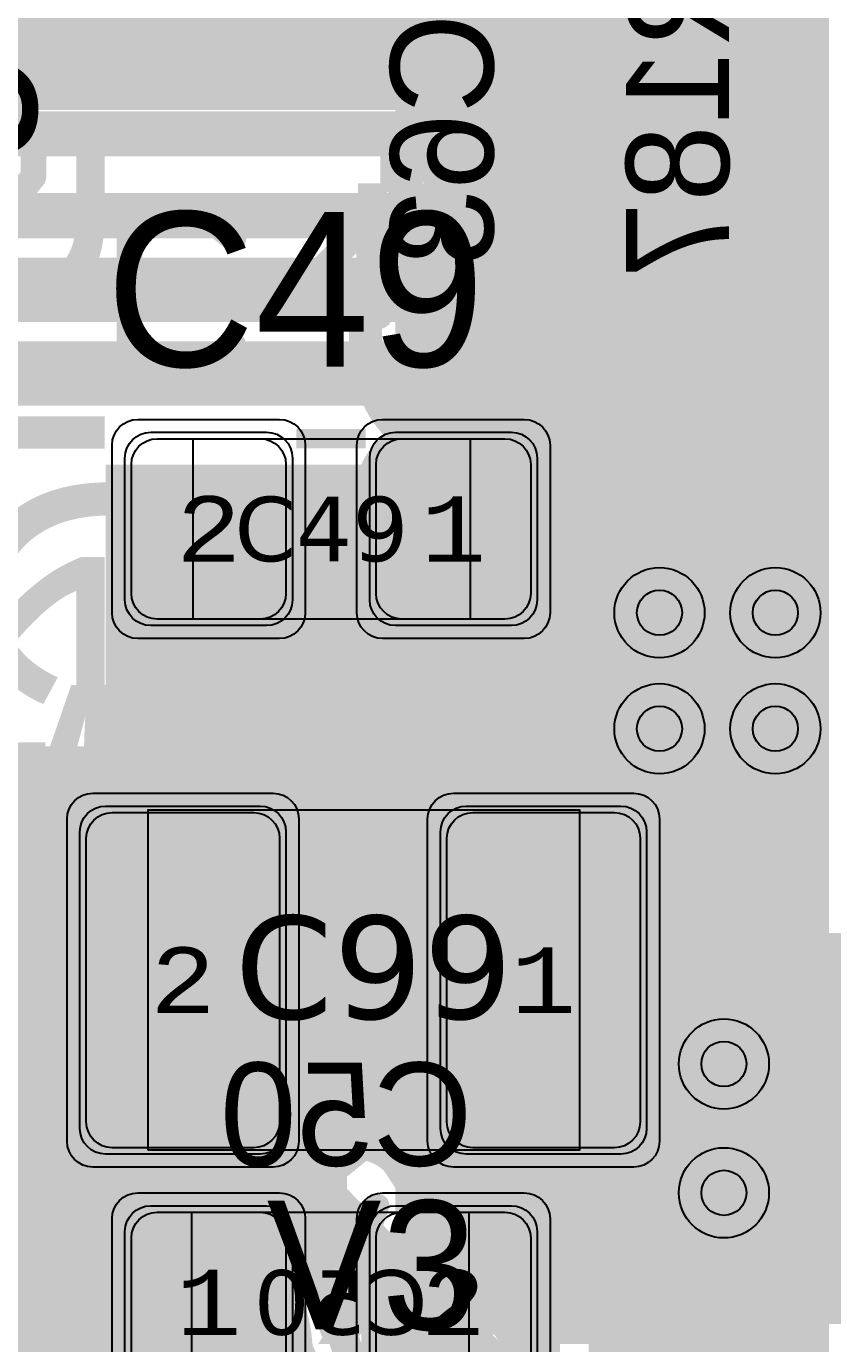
# Model space of a CAD drawing. Extents: x -98 to 119, y -207 to 98.
# Drawn here: x 18.88 to 25.05, y -36.57 to -26.35 of the extents above; entities that cross this region are included whole.
import ezdxf
from ezdxf.enums import TextEntityAlignment as Align

# ---------------------------------------------------------------- set-up
doc = ezdxf.new("R2010")
doc.units = 0
doc.header["$MEASUREMENT"] = 0
for name, color, linetype in [('ASSEMBLY_OUTLINES_BTM', 191, 'CONTINUOUS'), ('ASSEMBLY_OUTLINES_TOP', 102, 'CONTINUOUS'), ('ASSEMBLY_PART_NUMBERS_BTM', 191, 'CONTINUOUS'), ('ASSEMBLY_PART_NUMBERS_TOP', 102, 'CONTINUOUS'), ('ASSEMBLY_REF_DES_BTM', 191, 'CONTINUOUS'), ('ASSEMBLY_REF_DES_TOP', 102, 'CONTINUOUS'), ('BOARD_OUTLINE', 10, 'CONTINUOUS'), ('DRILL_DRAWING', 21, 'CONTINUOUS'), ('GENERATED_SILKSCREEN_BTM', 255, 'CONTINUOUS'), ('GENERATED_SILKSCREEN_TOP', 140, 'CONTINUOUS'), ('MANUFACTURING_OUTLINES', 10, 'CONTINUOUS'), ('PART_PADS_SMD_BTM', 230, 'CONTINUOUS'), ('PART_PADS_SMD_TOP', 150, 'CONTINUOUS'), ('PIN_NUMBERS_BTM', 8, 'CONTINUOUS'), ('PIN_NUMBERS_TOP', 8, 'CONTINUOUS'), ('PLACEMENT_OUTLINES_BTM', 222, 'CONTINUOUS'), ('PLACEMENT_OUTLINES_TOP', 130, 'CONTINUOUS'), ('PLANE_DATA_LAYER_BOTTOM', 230, 'CONTINUOUS'), ('PLANE_DATA_LAYER_TOP', 150, 'CONTINUOUS'), ('PLANE_SHAPES_LAYER_BOTTOM', 230, 'CONTINUOUS'), ('PLANE_SHAPES_LAYER_TOP', 150, 'CONTINUOUS'), ('ROUTE_BORDER', 151, 'CONTINUOUS'), ('SILKSCREEN_OUTLINES_BTM', 211, 'CONTINUOUS'), ('SILKSCREEN_OUTLINES_TOP', 150, 'CONTINUOUS'), ('SILKSCREEN_REF_DES_BTM', 211, 'CONTINUOUS'), ('SILKSCREEN_REF_DES_TOP', 150, 'CONTINUOUS'), ('SOLDERMASK_PADS_BTM', 12, 'CONTINUOUS'), ('SOLDERMASK_PADS_TOP', 180, 'CONTINUOUS'), ('SOLDERPASTE_PADS_BTM', 12, 'CONTINUOUS'), ('SOLDERPASTE_PADS_TOP', 180, 'CONTINUOUS'), ('TRACES_LAYER_BOTTOM', 230, 'CONTINUOUS'), ('TRACES_LAYER_TOP', 150, 'CONTINUOUS'), ('VIA_HOLES_LAYER_BOTTOM', 30, 'CONTINUOUS'), ('VIA_HOLES_LAYER_TOP', 30, 'CONTINUOUS'), ('VIA_PADS_LAYER_BOTTOM', 230, 'CONTINUOUS'), ('VIA_PADS_LAYER_TOP', 150, 'CONTINUOUS')]:
    doc.layers.add(name, color=color, linetype=linetype)
doc.styles.add('COURIER_NEW', font='COUR.TTF')
doc.styles.add('VERDANA', font='verdana.TTF')
doc.styles.add('VERIBEST_GERBER_0', font='txt')

msp = doc.modelspace()

# ---------------------------------------------------------------- hatches: boundary and pattern name
at = {"layer": 'PLANE_DATA_LAYER_BOTTOM'}
h = msp.add_hatch(color=256, dxfattribs=at)
h.paths.add_polyline_path([(-96.5, 0, -1), (96.5, 0, -1)], flags=0)
h.paths.add_polyline_path([(92.251979, -7.43598, 0.726988162), (92.479659, -3.637852, -0.308609791), (92.431259, -3.566904, -0.009635255), (92.431316, -3.563968, 0.009635011), (92.5, -0.000006), (92.5, 0.000001, 0.053325255), (90.407665, 19.562826, -0.053326925), (90.405941, 19.578942), (90.405941, 19.578943, -0.238217909), (90.436919, 19.640273, 0.661755037), (89.584154, 23.221888, -0.295297583), (89.523137, 23.277841, 0.022401018), (87.08146, 31.194059, -0.086206302), (87.076996, 31.219756), (87.076996, 31.219757, -0.210183909), (87.101696, 31.275919, 0.679382507), (85.774921, 34.749845, -0.301864993), (85.705267, 34.797373, 0.047915829), (77.514669, 50.475005, -0.145307444), (77.502324, 50.516585, -0.123988701), (77.511414, 50.552678, 0.606608991), (75.516892, 53.486368, -0.274238992), (75.44586, 53.517962, 0.021523084), (70.565432, 59.806101, -0.177595235), (70.547363, 59.855368), (70.547363, 59.855369, -0.111833303), (70.5548, 59.888203, 0.661755452), (68.116894, 62.64715, -0.295297373), (68.036725, 62.667806, 0.05833458), (51.722715, 76.687749, -0.249337829), (51.689123, 76.750923), (51.689123, 76.750924, -0.060759886), (51.691357, 76.76924, 0.714966399), (48.509213, 78.818582, -0.314871124), (48.42205, 78.81342, 0.022806677), (41.042088, 82.896302, -0.285136953), (40.999698, 82.964591), (40.999698, 82.964596, -0.004247023), (40.999709, 82.965891, 0.647046608), (37.697353, 84.5176, -0.289754858), (37.616734, 84.505806, 0.052943541), (19.031563, 90.52099, -0.30833592), (18.972104, 90.582877, 0.696982245), (15.284156, 91.27756, -0.308339612), (15.206255, 91.241547, 0.022370691), (6.993138, 92.235275, -0.315204372), (6.925536, 92.290658, 0.715888063), (3.14462, 92.496703, -0.315205261), (3.0714, 92.448994, 0.063468058), (-20.215283, 90.264015, -0.320142253), (-20.296827, 90.298428, 0.72963938), (-23.995319, 89.386755, -0.320144031), (-24.051528, 89.318386, 0.018663537), (-30.645576, 87.275991, -0.309865735), (-30.72878, 87.298418, 0.701170836), (-34.249879, 85.978007, -0.002752694), (-34.249874, 85.977168, -0.30685575), (-34.29782, 85.9064, 0.04916641), (-50.410548, 77.556603, -0.32354836), (-50.499711, 77.561018, 0.739212756), (-53.660594, 75.408706, -0.075169868), (-53.657188, 75.386179), (-53.657188, 75.386178, -0.242479425), (-53.68916, 75.324127, 0.019967737), (-59.527063, 70.80098, -0.298487087), (-59.610009, 70.791065, 0.556724412), (-62.5, 69), (-62.5, 68.999999, 0.082708518), (-62.392031, 68.351756, -0.298487573), (-62.412702, 68.270818, 0.067186589), (-78.279974, 49.27977, -0.277817809), (-78.350169, 49.24438, 0.436350868), (-80.5, 47.25), (-80.5, 47.249999, 0.141466326), (-80.192238, 46.184011, -0.141465884), (-80.180512, 46.143397), (-80.180512, 46.143396, -0.131190735), (-80.190652, 46.105416, 0.019294819), (-83.506407, 39.786053, -0.312206796), (-83.581614, 39.742899, 0.439123468), (-85.75, 37.75, 0.204829615), (-85.131688, 36.303992, -0.204830708), (-85.10813, 36.248899), (-85.10813, 36.248898, -0.100919006), (-85.114214, 36.219062, 0.048097759), (-90.466303, 19.289839, -0.314870423), (-90.530154, 19.230281, 0.714965653), (-91.24073, 15.512631, -0.269378312), (-91.202277, 15.446437), (-91.202277, 15.446436, -0.041929831), (-91.203345, 15.433723, 0.018841331), (-92.106444, 8.523669, -0.32827121), (-92.166453, 8.456161, 0.354028014), (-93.75, 6.5), (-93.75, 6.499999, 0.314708299), (-92.438077, 4.622088, -0.31470689), (-92.388093, 4.55054), (-92.388093, 4.550537, -0.012285748), (-92.388185, 4.546794, 0.012294179), (-92.5, 0.00001), (-92.5, -0.000004, 0.052933393), (-90.438132, -19.421494, -0.329408644), (-90.475468, -19.504015, 0.27173254), (-91.5, -21.25, 0.401597711), (-89.586502, -23.248128, -0.329404507), (-89.516056, -23.305059, 0.021307354), (-87.207653, -30.839509, -0.322177334), (-87.232533, -30.924924, 0.230665932), (-88, -32.499999), (-88, -32.5, 0.431495031), (-85.882787, -34.496562, -0.3221788), (-85.807634, -34.544174, 0.048016175), (-77.643233, -50.277018, -0.303878783), (-77.644537, -50.3618, 0.152518996), (-78, -51.499999), (-78, -51.5, 0.481982915), (-75.552374, -53.449264, -0.303883418), (-75.473145, -53.479475, 0.021991255), (-70.483925, -59.90214, -0.318621499), (-70.47622, -59.989968, 0.725399056), (-67.952631, -62.834176, -0.318624212), (-67.866344, -62.852281, 0.062392529), (-50.265124, -77.650932, -0.254356234), (-50.230332, -77.714899), (-50.230332, -77.7149, -0.034453173), (-50.231054, -77.725364, 0.034451935), (-50.25, -78), (-50.25, -78.000001, 0.603308224), (-47.119729, -79.649997, -0.291362646), (-47.037917, -79.64725, 0.02294124), (-39.54278, -83.621879, -0.290012797), (-39.499155, -83.690765), (-39.499155, -83.690766, -0.007130353), (-39.499186, -83.692939, 0.007132964), (-39.5, -83.749994), (-39.5, -83.75, 0.658082965), (-36.126004, -85.203319, -0.297762979), (-36.043963, -85.188513, 0.049016344), (-18.771876, -90.575199, -0.301861306), (-18.712566, -90.635139, 0.679381768), (-15.056336, -91.31372, -0.301864385), (-14.979467, -91.279054, 0.021749122), (-6.993138, -92.235275, -0.315204372), (-6.925536, -92.290658, 0.715888063), (-3.14462, -92.496703, -0.315205261), (-3.0714, -92.448994, 0.06250827), (19.869968, -90.340657, -0.345566403), (19.954737, -90.381493, 0.794356815), (23.75, -89.500001), (23.75, -89.499973, 0.005086864), (23.749586, -89.459281, -0.345588489), (23.806159, -89.384097, 0.021469451), (31.383958, -87.013201, -0.314446926), (31.468175, -87.035889, 0.700130836), (35, -85.75), (35, -85.749988, 0.009099261), (34.998675, -85.677212, -0.009057228), (34.998625, -85.674452), (34.998625, -85.674439, -0.304472205), (35.045955, -85.60392, 0.047985464), (50.721249, -77.353765, -0.31444166), (50.808431, -77.356288, 0.616218308), (54, -75.75), (54, -75.749999, 0.067758174), (53.927211, -75.215343, -0.067753523), (53.924438, -75.194974), (53.924438, -75.194973, -0.241537288), (53.95619, -75.13308, 0.022365821), (60.452055, -70.01285, -0.313111549), (60.538488, -70.003709, 0.710095351), (63.344013, -67.475653, -0.099717589), (63.33807, -67.446151), (63.33807, -67.44615, -0.206928064), (63.362073, -67.390635, 0.058205552), (77.187807, -50.973449, -0.317486674), (77.269693, -50.94147, 0.722224143), (79.294241, -47.729048, -0.173873661), (79.276877, -47.680625, -0.136094565), (79.287761, -47.641379, 0.020523482), (82.926938, -40.980152, -0.353003204), (83.013777, -40.939997, 0.48811211), (85.5, -39), (85.5, -38.999999, 0.240073604), (84.675602, -37.381988, -0.240072951), (84.644192, -37.320342), (84.644192, -37.320341, -0.104105615), (84.650658, -37.289623, 0.050546739), (90.411157, -19.546683, -0.32146983), (90.476988, -19.487077, 0.38127918), (92.25, -17.5, 0.275143701), (91.203224, -15.741772, -0.275142487), (91.163342, -15.674784), (91.163342, -15.674783, -0.042554947), (91.164442, -15.661882, 0.022235783), (92.195155, -7.50356, -0.319196338)], flags=0)
h = msp.add_hatch(color=256, dxfattribs=at)
h.paths.add_polyline_path([(26.75, -34.9238, -0.414213562), (26.6738, -35), (26.000008, -35, 0.414213562), (26, -35.000008), (26, -36.9238, -0.414213562), (25.9238, -37), (23.3262, -37, -0.414213562), (23.25, -36.9238), (23.25, -35.000008, 0.414213562), (23.249992, -35), (21.000008, -35, 0.414213562), (21, -35.000008), (21, -35.203331, -0.516614973), (20.898632, -35.275255, 0.084352816), (20.75, -35.25), (19.85, -35.25, 0.414213562), (19.4, -35.7), (19.4, -36.8, 0.414213562), (19.85, -37.25), (20.75, -37.25, 0.084352816), (20.898632, -37.224745, -0.516614973), (21, -37.296669), (21, -37.453331, -0.516614973), (20.898632, -37.525255, 0.084352816), (20.75, -37.5), (20.05, -37.5, 0.414213562), (19.6, -37.95), (19.6, -38.55, 0.414213562), (20.05, -39), (20.75, -39, 0.084352816), (20.898632, -38.974745, -0.516614973), (21, -39.046669), (21, -39.6738, -0.414213562), (20.9238, -39.75), (18.500008, -39.75, 0.414213562), (18.5, -39.750008), (18.5, -42.499992, 0.414213562), (18.500008, -42.5), (26.1238, -42.5, -0.414213562), (26.2, -42.5762), (26.2, -42.9238, -0.414213562), (26.1238, -43), (18.500008, -43, 0.414213562), (18.5, -43.000008), (18.5, -46.249992, 0.414213562), (18.500008, -46.25), (20.9238, -46.25, -0.414213562), (21, -46.3262), (21, -46.4238, -0.414213562), (20.9238, -46.5), (20.1, -46.5, 0.414213562), (19.65, -46.95), (19.65, -48.050036, 0.003574581), (19.650046, -48.05647, -0.003582819), (19.650054, -48.057562, -0.699904941), (19.515521, -48.10659, 2.744005245), (19.515521, -49.39341, -0.699904941), (19.650054, -49.442438, -0.003582819), (19.650046, -49.44353, 0.003574581), (19.65, -49.449964), (19.65, -50.55, 0.414213562), (20.1, -51), (20.9238, -51, -0.414213562), (21, -51.0762), (21, -51.6738, -0.414213562), (20.9238, -51.75), (18.500008, -51.75, 0.414213562), (18.5, -51.750008), (18.499998, -54.46844), (18.499998, -54.468441, -0.198909956), (18.47768, -54.522322), (14.772322, -58.22768, -0.198913366), (14.71844, -58.249998), (11.62899, -58.249998, -0.18138713), (11.578874, -58.231199, 0.181388603), (11.250028, -58.107843), (-1.160995, -58.107843, -0.198913366), (-1.214877, -58.085525), (-1.477682, -57.82272, -0.198909956), (-1.5, -57.768839), (-1.5, -57.768838), (-1.499998, -50.03156), (-1.499998, -50.031559, -0.198909956), (-1.47768, -49.977678), (1.999998, -46.500002), (2, -46.499996), (2, -32.0762, -0.414213562), (2.0762, -32), (19.499992, -32, 0.414213562), (19.5, -31.999992), (19.5, -29.8262, -0.414213562), (19.5762, -29.75), (26.6738, -29.75, -0.414213562), (26.75, -29.8262)], flags=0)
h.paths.add_polyline_path([(16.499992, -45.75, 0.414213562), (16.5, -45.749992), (16.5, -42.750008, 0.414213562), (16.499992, -42.75), (13.750008, -42.75, 0.414213562), (13.75, -42.750008), (13.75, -45.749992, 0.414213562), (13.750008, -45.75)], flags=0)
h.paths.add_polyline_path([(13.61, -54.41, -1), (16.71, -54.41, -1)], flags=0)
h.paths.add_polyline_path([(16.999992, -35.75, 0.414213562), (17, -35.749992), (17, -32.500008, 0.414213562), (16.999992, -32.5), (13.250008, -32.5, 0.414213562), (13.25, -32.500008), (13.25, -35.749992, 0.414213562), (13.250008, -35.75)], flags=0)
for points in [[(20.75, -35.7), (20.809043, -35.177123)], [(19.85, -35.7), (19.47792, -35.32792)]]:
    msp.add_hatch(color=256, dxfattribs=at).paths.add_polyline_path(points, is_closed=False, flags=0)
at = {"layer": 'PLANE_DATA_LAYER_TOP'}
for points in [[(22.2, -29.7), (22.2, -29.1738)], [(22.65, -30.25), (23.1762, -30.25)], [(22.2, -30.8), (22.2, -31.3262)], [(22.3, -32.6), (21.92792, -32.22792)], [(23.5, -32.6), (23.87208, -32.22792)], [(22.3, -34.9), (21.92792, -35.27208)], [(23.5, -34.9), (23.87208, -35.27208)]]:
    msp.add_hatch(color=256, dxfattribs=at).paths.add_polyline_path(points, is_closed=False, flags=0)
at = {"layer": 'PLANE_SHAPES_LAYER_BOTTOM'}
h = msp.add_hatch(color=256, dxfattribs=at)
h.paths.add_polyline_path([(-96.5, 0, -1), (96.5, 0, -1)], flags=0)
h.paths.add_polyline_path([(-92.5, 0, -1), (92.5, 0, -1)], flags=0)
at = {"layer": 'PLANE_SHAPES_LAYER_TOP'}
h = msp.add_hatch(color=256, dxfattribs=at)
h.paths.add_polyline_path([(-96.31345, 0, -1), (96.81345, 0, -1)], flags=0)
h.paths.add_polyline_path([(-92.25, 0, -1), (92.75, 0, -1)], flags=0)
h = msp.add_hatch(color=256, dxfattribs=at)
h.paths.add_polyline_path([(46.25, -35.15), (43.875, -38), (28.75, -38), (32.25, -34.5), (32.25, -30.5), (35.75, -30.5), (35.75, -27), (14.25, -27), (14.25, -24), (-10, -24), (-10, -18.75), (1.75, -18.75), (1.75, -9.25), (-10, -9.25), (-10, 32.75), (1.75, 32.75), (1.75, 34.25), (20.25, 34.25), (20.25, 25.25), (22.25, 23.25), (34.5, 23.25), (34.5, -26.5), (41.25, -26.5), (41.25, -20.5), (46.25, -20.5)])
h.paths.add_polyline_path([(-8.75, 10.25), (-8.75, 19.5), (1.25, 19.5), (1.25, 10.25)], flags=16)
h.paths.add_polyline_path([(6, 27.25), (6, 29.75), (15.45, 29.75), (15.45, 27.25)], flags=16)
at = {"layer": 'VIA_HOLES_LAYER_BOTTOM'}
h = msp.add_hatch(color=256, dxfattribs=at)
edge = h.paths.add_edge_path()
edge.add_arc((23.8, -30.9), 0.175, 0, 360)
h = msp.add_hatch(color=256, dxfattribs=at)
edge = h.paths.add_edge_path()
edge.add_arc((24.7, -30.9), 0.175, 0, 360)
h = msp.add_hatch(color=256, dxfattribs=at)
edge = h.paths.add_edge_path()
edge.add_arc((23.8, -31.8), 0.175, 0, 360)
h = msp.add_hatch(color=256, dxfattribs=at)
edge = h.paths.add_edge_path()
edge.add_arc((24.7, -31.8), 0.175, 0, 360)
h = msp.add_hatch(color=256, dxfattribs=at)
edge = h.paths.add_edge_path()
edge.add_arc((24.3, -34.4), 0.175, 0, 360)
h = msp.add_hatch(color=256, dxfattribs=at)
edge = h.paths.add_edge_path()
edge.add_arc((24.3, -35.4), 0.175, 0, 360)
at = {"layer": 'VIA_HOLES_LAYER_TOP'}
h = msp.add_hatch(color=256, dxfattribs=at)
edge = h.paths.add_edge_path()
edge.add_arc((23.8, -30.9), 0.175, 0, 360)
h = msp.add_hatch(color=256, dxfattribs=at)
edge = h.paths.add_edge_path()
edge.add_arc((24.7, -30.9), 0.175, 0, 360)
h = msp.add_hatch(color=256, dxfattribs=at)
edge = h.paths.add_edge_path()
edge.add_arc((23.8, -31.8), 0.175, 0, 360)
h = msp.add_hatch(color=256, dxfattribs=at)
edge = h.paths.add_edge_path()
edge.add_arc((24.7, -31.8), 0.175, 0, 360)
h = msp.add_hatch(color=256, dxfattribs=at)
edge = h.paths.add_edge_path()
edge.add_arc((24.3, -34.4), 0.175, 0, 360)
h = msp.add_hatch(color=256, dxfattribs=at)
edge = h.paths.add_edge_path()
edge.add_arc((24.3, -35.4), 0.175, 0, 360)

# ---------------------------------------------------------------- linework, layer by layer
at = {"layer": 'ASSEMBLY_OUTLINES_BTM'}
msp.add_lwpolyline([(20.17, -36.95), (20.17, -35.55), (22.32, -35.55), (22.32, -36.95)], close=True, dxfattribs=at)
at = {"layer": 'ASSEMBLY_OUTLINES_TOP'}
for points in [[(20.18, -30.95), (20.18, -29.55), (22.33, -29.55), (22.33, -30.95)], [(19.83, -35.07), (19.83, -32.43), (23.18, -32.43), (23.18, -35.07)]]:
    msp.add_lwpolyline(points, close=True, dxfattribs=at)
at = {"layer": 'BOARD_OUTLINE', "const_width": 0.1}
msp.add_lwpolyline([(-97.5, 0, -1), (97.5, 0, -1)], format="xyb", close=True, dxfattribs=at)
at = {"layer": 'GENERATED_SILKSCREEN_BTM', "const_width": 0.15}
for points in [[(23.8408, -26.4244), (23.8392, -26.4268), (23.8352, -26.4276), (23.8312, -26.43), (23.8272, -26.43), (23.6624, -26.43), (23.6584, -26.43), (23.656, -26.4276), (23.6536, -26.4276), (23.6528, -26.4268), (23.652, -26.426), (23.6496, -26.4244), (23.54, -26.2884), (23.5384, -26.2844), (23.5376, -26.282), (23.5368, -26.278), (23.5368, -25.8748)], [(23.5696, -25.8908), (23.5696, -26.274), (23.6704, -26.398), (23.8192, -26.398), (23.9208, -26.274), (23.9208, -25.8908), (23.5696, -25.8908)], [(23.9528, -26.2668), (24.3256, -26.398), (24.3312, -26.4012), (24.3344, -26.4068), (24.3352, -26.4132), (24.3336, -26.418), (24.3312, -26.4228), (24.3264, -26.4268), (24.3216, -26.4292), (24.3152, -26.4276), (23.9424, -26.2964), (23.8408, -26.4244)], [(22.5036, -26.5), (22.394, -26.3656), (22.3916, -26.3616), (22.3884, -26.3608), (22.3852, -26.3592), (22.3812, -26.3584), (21.8324, -26.3584), (21.8284, -26.3592), (21.8252, -26.3608), (21.8236, -26.3624), (21.822, -26.3632), (21.8196, -26.3656), (21.71, -26.5), (21.7092, -26.5024), (21.7084, -26.5048), (21.7076, -26.5056), (21.7068, -26.5088), (21.7068, -26.7784), (21.7076, -26.7824), (21.7084, -26.784), (21.7092, -26.7864), (21.71, -26.7888), (21.8196, -26.924), (21.8236, -26.9272), (21.83, -26.9288), (21.834, -26.928), (21.8388, -26.9264), (21.842, -26.924), (21.8452, -26.92), (21.8476, -26.916), (21.8484, -26.912), (21.8484, -26.908), (21.846, -26.9048), (21.7396, -26.7728), (21.7396, -26.5144), (21.8404, -26.3912), (22.3732, -26.3912), (22.474, -26.5144), (22.474, -26.7728), (22.3676, -26.9048), (22.366, -26.908), (22.3652, -26.912), (22.366, -26.916), (22.3684, -26.92), (22.3716, -26.924), (22.3756, -26.9264), (22.3796, -26.928), (22.3852, -26.9288), (22.39, -26.9272), (22.394, -26.924), (22.5036, -26.7888), (22.5052, -26.7856), (22.506, -26.7848), (22.506, -26.7824), (22.5068, -26.7816), (22.5068, -26.7808), (22.5068, -26.7784), (22.5068, -26.5088), (22.506, -26.5056), (22.5052, -26.5024), (22.5036, -26.5)], [(24.304, -26.7292), (24.3056, -26.7228), (24.3088, -26.7196), (24.3144, -26.7172), (24.3208, -26.7164), (24.3264, -26.7172), (24.332, -26.7196), (24.336, -26.7228), (24.3368, -26.7292), (24.3368, -27.0412), (24.336, -27.0468), (24.332, -27.0516), (24.3264, -27.054), (24.3208, -27.0548), (24.3144, -27.054), (24.3088, -27.0516), (24.3056, -27.0468), (24.304, -27.0412), (24.304, -26.9004), (23.5528, -26.9004), (23.5472, -26.8996), (23.5432, -26.8972), (23.5408, -26.8932), (23.54, -26.8876), (23.5392, -26.8836), (23.5392, -26.8796), (23.5408, -26.8764), (23.544, -26.8732), (23.7632, -26.7172), (23.7688, -26.7148), (23.7744, -26.7148), (23.7792, -26.7172), (23.7832, -26.7212), (23.7864, -26.726), (23.788, -26.7316), (23.788, -26.7348), (23.7864, -26.7372), (23.7848, -26.7396), (23.7824, -26.7412), (23.6032, -26.8692), (24.304, -26.8692), (24.304, -26.7292)], [(21.71, -27.544), (21.8196, -27.6784), (21.8236, -27.6824), (21.83, -27.6832), (21.834, -27.6824), (21.8388, -27.6808), (21.842, -27.6784), (21.8452, -27.6744), (21.8476, -27.6704), (21.8484, -27.6664), (21.8484, -27.6624), (21.846, -27.6592), (21.7396, -27.528), (21.7396, -27.2688), (21.8404, -27.1456), (22.1276, -27.1456), (22.0388, -27.2544), (22.038, -27.2576), (22.0372, -27.2592), (22.0372, -27.26), (22.0364, -27.26), (22.0356, -27.264), (22.0356, -27.5336), (22.0364, -27.5368), (22.0372, -27.5376), (22.0372, -27.5384), (22.038, -27.5408), (22.0388, -27.544), (22.1476, -27.6784), (22.15, -27.6792), (22.1508, -27.6808), (22.1516, -27.6816), (22.1532, -27.6816), (22.1588, -27.6832), (22.1612, -27.684), (22.3812, -27.684), (22.3852, -27.6832), (22.3884, -27.6816), (22.3916, -27.6808), (22.394, -27.6784), (22.5036, -27.544), (22.5052, -27.54), (22.506, -27.5392), (22.506, -27.5376), (22.5068, -27.536), (22.5068, -27.5352), (22.5068, -27.5336), (22.5068, -27.264), (22.506, -27.2608), (22.5052, -27.2576), (22.5036, -27.2544), (22.394, -27.12), (22.3924, -27.1184), (22.3916, -27.1168), (22.3892, -27.1152), (22.3836, -27.1136), (22.3812, -27.1128), (21.8324, -27.1128), (21.8284, -27.1136), (21.8252, -27.1152), (21.8236, -27.1168), (21.822, -27.1184), (21.8196, -27.12), (21.71, -27.2544), (21.7092, -27.2576), (21.7084, -27.26), (21.7076, -27.2608), (21.7068, -27.264), (21.7068, -27.5336), (21.7076, -27.5368), (21.7076, -27.5376), (21.7084, -27.5384), (21.7092, -27.5408), (21.71, -27.544)], [(22.1692, -27.1456), (22.3732, -27.1456), (22.474, -27.2688), (22.474, -27.5272), (22.3732, -27.652), (22.1692, -27.652), (22.0676, -27.5272), (22.0676, -27.2688), (22.1692, -27.1456)], [(23.832, -27.8788), (23.9088, -27.8532), (23.9856, -27.8788), (23.988, -27.8788), (23.9912, -27.8796), (24.2384, -27.8796), (24.2408, -27.8796), (24.2432, -27.8788), (24.2464, -27.878), (24.2496, -27.8748), (24.332, -27.7948), (24.3352, -27.7916), (24.336, -27.7868), (24.3368, -27.7836), (24.3368, -27.49), (24.3368, -27.4876), (24.336, -27.4852), (24.3352, -27.482), (24.332, -27.4788), (24.2496, -27.3988), (24.2464, -27.3956), (24.2432, -27.394), (24.2384, -27.394), (23.9912, -27.394), (23.988, -27.394), (23.9864, -27.394), (23.9856, -27.3948), (23.9088, -27.4204), (23.832, -27.3948), (23.8312, -27.394), (23.8264, -27.394), (23.6344, -27.394), (23.6312, -27.394), (23.6272, -27.3956), (23.6232, -27.3988), (23.5408, -27.4788), (23.5384, -27.482), (23.5376, -27.4852), (23.5368, -27.4876), (23.5368, -27.49), (23.5368, -27.7836), (23.5376, -27.7868), (23.5384, -27.7916), (23.5408, -27.7948), (23.6232, -27.8748), (23.628, -27.878), (23.6312, -27.8788), (23.6344, -27.8796), (23.8264, -27.8796), (23.8296, -27.8796), (23.8312, -27.8788), (23.832, -27.8788)], [(23.6432, -27.426), (23.8248, -27.426), (23.8936, -27.4476), (23.8936, -27.8244), (23.8248, -27.8476), (23.6432, -27.8476), (23.5696, -27.7772), (23.5696, -27.498), (23.6432, -27.426)], [(23.9944, -27.426), (24.2312, -27.426), (24.304, -27.498), (24.304, -27.7772), (24.2312, -27.8476), (23.9944, -27.8476), (23.9256, -27.8244), (23.9256, -27.4476), (23.9944, -27.426)], [(22.5036, -28.0104), (22.394, -27.8752), (22.39, -27.8712), (22.3876, -27.8704), (22.3852, -27.8704), (22.3796, -27.8712), (22.374, -27.8744), (22.37, -27.8784), (22.3668, -27.8832), (22.366, -27.8888), (22.3676, -27.8944), (22.474, -28.0248), (22.474, -28.2832), (22.3732, -28.408), (22.2244, -28.408), (22.1228, -28.2848), (22.1228, -28.152), (22.1212, -28.1456), (22.118, -28.1416), (22.1124, -28.1392), (22.1068, -28.1384), (22.1012, -28.1392), (22.0956, -28.1416), (22.0924, -28.1456), (22.0908, -28.152), (22.0908, -28.2848), (21.9892, -28.408), (21.8404, -28.408), (21.7396, -28.2832), (21.7396, -28.0248), (21.846, -27.8944), (21.8476, -27.8888), (21.8468, -27.8832), (21.8444, -27.8784), (21.8396, -27.8744), (21.8348, -27.8712), (21.8292, -27.8704), (21.826, -27.8704), (21.8236, -27.8712), (21.8196, -27.8752), (21.71, -28.0104), (21.7092, -28.0128), (21.7084, -28.0152), (21.7076, -28.016), (21.7068, -28.0192), (21.7068, -28.2888), (21.7076, -28.2928), (21.7084, -28.2944), (21.7092, -28.2968), (21.71, -28.2992), (21.8196, -28.4344), (21.8236, -28.4368), (21.8268, -28.4376), (21.8292, -28.4392), (21.8324, -28.44), (21.9972, -28.44), (21.9996, -28.4392), (22.0052, -28.4376), (22.0092, -28.4368), (22.0108, -28.4344), (22.1068, -28.3168), (22.2028, -28.4344), (22.2044, -28.4352), (22.206, -28.4368), (22.2068, -28.4376), (22.2084, -28.4376), (22.214, -28.4392), (22.2164, -28.44), (22.3812, -28.44), (22.3852, -28.4392), (22.3884, -28.4376), (22.3916, -28.4368), (22.394, -28.4344), (22.5036, -28.2992), (22.5052, -28.296), (22.506, -28.2952), (22.506, -28.2928), (22.5068, -28.292), (22.5068, -28.2912), (22.5068, -28.2888), (22.5068, -28.0192), (22.506, -28.016), (22.5052, -28.0128), (22.5036, -28.0104)], [(24.3128, -28.2012), (24.3184, -28.1996), (24.324, -28.2004), (24.3288, -28.2044), (24.332, -28.2084), (24.3336, -28.214), (24.3344, -28.2196), (24.332, -28.2244), (24.328, -28.2284), (23.5608, -28.6596), (23.5568, -28.6612), (23.5536, -28.6612), (23.5504, -28.6612), (23.5472, -28.6596), (23.5424, -28.6572), (23.5392, -28.654), (23.5376, -28.65), (23.5368, -28.646), (23.5368, -28.106), (23.5384, -28.1004), (23.5424, -28.0964), (23.5472, -28.0932), (23.5536, -28.0924), (23.5592, -28.0932), (23.5648, -28.0964), (23.5688, -28.1004), (23.5696, -28.106), (23.5696, -28.6188), (24.3128, -28.2012)], [(20.7248, -34.5164), (20.5904, -34.4068), (20.5872, -34.406), (20.5856, -34.4052), (20.584, -34.4044), (20.5808, -34.4036), (20.3112, -34.4036), (20.308, -34.4044), (20.3064, -34.4052), (20.304, -34.406), (20.3008, -34.4068), (20.1664, -34.5164), (20.164, -34.5204), (20.1632, -34.5236), (20.1616, -34.526), (20.1608, -34.5292), (20.1608, -35.078), (20.1616, -35.0804), (20.1632, -35.086), (20.164, -35.0876), (20.1664, -35.0908), (20.3008, -35.2004), (20.304, -35.2012), (20.3064, -35.202), (20.3072, -35.2028), (20.3088, -35.2036), (20.3112, -35.2036), (20.5808, -35.2036), (20.584, -35.2028), (20.5872, -35.202), (20.5904, -35.2004), (20.7248, -35.0908), (20.7272, -35.0892), (20.728, -35.0884), (20.7296, -35.086), (20.7312, -35.0804), (20.732, -35.078), (20.732, -34.5292), (20.7312, -34.526), (20.7296, -34.5236), (20.7288, -34.5204), (20.7248, -34.5164)], [(21.3376, -34.6788), (21.3408, -34.6796), (21.3432, -34.6804), (21.3464, -34.682), (21.4552, -34.77), (21.4552, -34.4364), (20.9328, -34.4364), (20.9272, -34.4348), (20.9224, -34.4316), (20.92, -34.426), (20.9192, -34.4204), (20.92, -34.414), (20.9224, -34.4092), (20.9272, -34.4052), (20.9328, -34.4036), (21.4728, -34.4036), (21.4784, -34.4052), (21.4832, -34.4092), (21.4872, -34.414), (21.4888, -34.4196), (21.4888, -34.8044), (21.488, -34.81), (21.4856, -34.814), (21.4824, -34.8164), (21.4768, -34.818), (21.4736, -34.8196), (21.4696, -34.8204), (21.4656, -34.8196), (21.4624, -34.8172), (21.332, -34.7108), (21.0736, -34.7108), (20.9488, -34.8124), (20.9488, -35.07), (21.0736, -35.17), (21.332, -35.17), (21.4624, -35.0644), (21.468, -35.062), (21.4728, -35.062), (21.4784, -35.0652), (21.4824, -35.0692), (21.4856, -35.0748), (21.4872, -35.0804), (21.4864, -35.0836), (21.4856, -35.086), (21.484, -35.0884), (21.4816, -35.09), (21.3464, -35.2004), (21.344, -35.202), (21.3408, -35.202), (21.3376, -35.2036), (21.068, -35.2036), (21.0664, -35.2036), (21.0648, -35.2028), (21.064, -35.2028), (21.0624, -35.202), (21.0608, -35.202), (21.0576, -35.2004), (20.9224, -35.09), (20.92, -35.0876), (20.9192, -35.086), (20.9176, -35.0812), (20.9168, -35.078), (20.9168, -34.8044), (20.9176, -34.8012), (20.9192, -34.7964), (20.9192, -34.7948), (20.9208, -34.794), (20.9216, -34.7924), (20.9224, -34.7908), (21.0576, -34.682), (21.0616, -34.6804), (21.0648, -34.6796), (21.068, -34.6788), (21.3376, -34.6788)], [(22.1008, -35.2004), (22.2352, -35.0908), (22.2392, -35.0884), (22.24, -35.0852), (22.2416, -35.082), (22.2424, -35.078), (22.2424, -34.5292), (22.2416, -34.5252), (22.24, -34.522), (22.2384, -34.5204), (22.2376, -34.5188), (22.236, -34.5164), (22.1008, -34.4068), (22.0984, -34.406), (22.096, -34.4052), (22.0952, -34.4044), (22.092, -34.4036), (21.8224, -34.4036), (21.8184, -34.4044), (21.8168, -34.4052), (21.8144, -34.406), (21.812, -34.4068), (21.6768, -34.5164), (21.6736, -34.5204), (21.672, -34.5268), (21.6728, -34.5316), (21.6744, -34.5356), (21.6768, -34.5388), (21.6808, -34.542), (21.6848, -34.5444), (21.6888, -34.5452), (21.6928, -34.5452), (21.696, -34.5428), (21.828, -34.4364), (22.0864, -34.4364), (22.2096, -34.5372), (22.2096, -35.07), (22.0864, -35.1708), (21.828, -35.1708), (21.696, -35.0644), (21.6928, -35.0628), (21.6888, -35.062), (21.6848, -35.0628), (21.6808, -35.0652), (21.6768, -35.0684), (21.6744, -35.0724), (21.6728, -35.0772), (21.672, -35.082), (21.6736, -35.0868), (21.6768, -35.0908), (21.812, -35.2004), (21.8152, -35.202), (21.816, -35.2028), (21.8184, -35.2028), (21.8192, -35.2036), (21.82, -35.2036), (21.8224, -35.2036), (22.092, -35.2036), (22.0952, -35.2028), (22.0984, -35.202), (22.1008, -35.2004)], [(20.6264, -35.1308), (20.576, -35.1708), (20.3176, -35.1708), (20.1928, -35.07), (20.1928, -34.5372), (20.24, -34.4996), (20.6264, -35.1308)], [(20.6992, -34.5372), (20.6992, -35.07), (20.652, -35.11), (20.2648, -34.4788), (20.3176, -34.4364), (20.576, -34.4364), (20.6992, -34.5372)]]:
    msp.add_lwpolyline(points, dxfattribs=at)
msp.add_lwpolyline([(21.519515, -35.549995, 0.000011097), (21.519508, -35.550005), (20.980492, -35.550005, 0.000011097), (20.980485, -35.549995), (21.519515, -35.549995)], format="xyb", dxfattribs=at)
at = {"layer": 'GENERATED_SILKSCREEN_TOP'}
for points, const_width in [([(18.7644, -27.6944), (18.9156, -27.5072), (18.9156, -27.1196), (18.756, -26.924)], 0.15), ([(18.7956, -26.8952), (18.96, -27.098), (18.9612, -27.1016), (18.9624, -27.1052), (18.9636, -27.1064), (18.9648, -27.1112), (18.9648, -27.5156), (18.9636, -27.5216), (18.9624, -27.524), (18.9612, -27.5276), (18.96, -27.5312), (18.7956, -27.734)], 0.15), ([(24.75, -27.6), (24.75, -29.85)], 0.25), ([(19.8738, -29.0056), (19.6722, -28.8412), (19.6662, -28.8376), (19.665, -28.8328), (19.6626, -28.828), (19.6614, -28.822), (19.6614, -27.9988), (19.6626, -27.9928), (19.665, -27.988), (19.6674, -27.9856), (19.6686, -27.9832), (19.671, -27.9796), (19.8738, -27.8152), (19.8774, -27.814), (19.881, -27.8128), (19.8822, -27.8116), (19.887, -27.8104), (20.2914, -27.8104), (20.2974, -27.8116), (20.2998, -27.8128), (20.3034, -27.814), (20.307, -27.8152), (20.5098, -27.9796), (20.5146, -27.9856), (20.517, -27.9952), (20.5158, -28.0024), (20.5134, -28.0084), (20.5098, -28.0132), (20.5038, -28.018), (20.4978, -28.0216), (20.4918, -28.0228), (20.4858, -28.0228), (20.481, -28.0192), (20.283, -27.8596), (19.8954, -27.8596), (19.7106, -28.0108), (19.7106, -28.81), (19.8954, -28.9612), (20.283, -28.9612), (20.481, -28.8016), (20.4858, -28.7992), (20.4918, -28.798), (20.4978, -28.7992), (20.5038, -28.8028), (20.5098, -28.8076), (20.5134, -28.8136), (20.5158, -28.8208), (20.517, -28.828), (20.5146, -28.8352), (20.5098, -28.8412), (20.307, -29.0056), (20.3022, -29.008), (20.301, -29.0092), (20.2974, -29.0092), (20.2962, -29.0104), (20.295, -29.0104), (20.2914, -29.0104), (19.887, -29.0104), (19.8822, -29.0092), (19.8774, -29.008), (19.8738, -29.0056)], 0.15), ([(21.5214, -28.9864), (21.5226, -28.996), (21.5286, -29.002), (21.537, -29.0056), (21.5454, -29.0068), (21.5538, -29.0056), (21.561, -29.002), (21.567, -28.996), (21.5694, -28.9864), (21.5694, -28.6228), (21.6258, -28.6228), (21.6342, -28.6204), (21.6414, -28.6156), (21.645, -28.6072), (21.6462, -28.5988), (21.645, -28.5892), (21.6414, -28.5808), (21.6342, -28.5748), (21.6258, -28.5736), (21.5694, -28.5736), (21.5694, -27.868), (21.5682, -27.862), (21.5646, -27.8572), (21.5598, -27.8524), (21.5538, -27.8488), (21.5466, -27.8464), (21.5394, -27.8452), (21.5334, -27.8464), (21.5274, -27.8512), (20.799, -28.5796), (20.7942, -28.5868), (20.7918, -28.594), (20.793, -28.6012), (20.7978, -28.6096), (20.8002, -28.6156), (20.805, -28.6192), (20.8098, -28.6216), (20.8158, -28.6228), (21.5214, -28.6228), (21.5214, -28.9864)], 0.15), ([(20.8758, -28.5736), (21.5214, -27.9304), (21.5214, -28.5736), (20.8758, -28.5736)], 0.15), ([(22.1394, -29.0056), (21.9378, -28.8412), (21.9318, -28.8352), (21.9306, -28.8316), (21.9306, -28.828), (21.9318, -28.8196), (21.9366, -28.8112), (21.9414, -28.8052), (21.9486, -28.8004), (21.957, -28.7992), (21.9654, -28.8016), (22.161, -28.9612), (22.5486, -28.9612), (22.7358, -28.81), (22.7358, -28.3792), (22.5726, -28.5112), (22.5678, -28.5136), (22.5666, -28.5148), (22.563, -28.516), (22.5582, -28.516), (22.1538, -28.516), (22.149, -28.516), (22.1418, -28.5136), (22.1394, -28.5112), (21.9378, -28.348), (21.9354, -28.3468), (21.933, -28.3444), (21.9306, -28.3408), (21.9282, -28.3324), (21.927, -28.3276), (21.927, -27.9988), (21.9282, -27.9928), (21.9306, -27.988), (21.933, -27.9844), (21.9354, -27.9832), (21.9378, -27.9796), (22.1394, -27.8152), (22.1442, -27.814), (22.1478, -27.8128), (22.149, -27.8116), (22.1538, -27.8104), (22.5582, -27.8104), (22.563, -27.8116), (22.5642, -27.8116), (22.5654, -27.8128), (22.569, -27.814), (22.5738, -27.8152), (22.7754, -27.9796), (22.779, -27.9856), (22.7802, -27.9904), (22.7826, -27.994), (22.7838, -27.9988), (22.7838, -28.822), (22.7826, -28.8256), (22.7802, -28.834), (22.779, -28.8364), (22.7754, -28.8412), (22.5738, -29.0056), (22.5678, -29.008), (22.5666, -29.0092), (22.5642, -29.0092), (22.5618, -29.0104), (22.5606, -29.0104), (22.5582, -29.0104), (22.1538, -29.0104), (22.149, -29.0092), (22.1442, -29.008), (22.1394, -29.0056)], 0.15), ([(21.9762, -28.0108), (21.9762, -28.3156), (22.161, -28.468), (22.5486, -28.468), (22.7358, -28.3156), (22.7358, -28.0108), (22.5486, -27.8596), (22.161, -27.8596), (21.9762, -28.0108)], 0.15), ([(21.284, -36.477), (21.257, -36.477), (21.251, -36.476), (21.246, -36.473), (21.241, -36.469), (21.239, -36.463), (20.914, -35.504), (20.913, -35.496), (20.916, -35.49), (20.922, -35.485), (20.929, -35.481), (20.936, -35.48), (20.943, -35.481), (20.949, -35.484), (20.953, -35.491), (21.27, -36.434), (21.589, -35.491), (21.593, -35.484), (21.599, -35.481), (21.606, -35.48), (21.613, -35.481), (21.62, -35.485), (21.625, -35.49), (21.627, -35.496), (21.626, -35.504), (21.303, -36.463), (21.3, -36.469), (21.294, -36.473), (21.29, -36.476), (21.284, -36.477)], 0.15), ([(22.007, -36.473), (21.838, -36.336), (21.833, -36.331), (21.832, -36.325), (21.833, -36.318), (21.837, -36.311), (21.842, -36.306), (21.848, -36.302), (21.855, -36.301), (21.862, -36.303), (22.025, -36.436), (22.348, -36.436), (22.504, -36.31), (22.504, -36.124), (22.35, -35.997), (22.184, -35.997), (22.176, -35.995), (22.171, -35.991), (22.168, -35.984), (22.167, -35.977), (22.168, -35.97), (22.171, -35.964), (22.176, -35.959), (22.184, -35.957), (22.35, -35.957), (22.504, -35.83), (22.504, -35.644), (22.348, -35.518), (22.025, -35.518), (21.862, -35.651), (21.855, -35.653), (21.848, -35.652), (21.842, -35.649), (21.837, -35.643), (21.833, -35.637), (21.832, -35.63), (21.833, -35.623), (21.838, -35.618), (22.007, -35.481), (22.01, -35.48), (22.013, -35.479), (22.014, -35.478), (22.018, -35.477), (22.355, -35.477), (22.36, -35.478), (22.362, -35.479), (22.365, -35.48), (22.368, -35.481), (22.537, -35.618), (22.54, -35.623), (22.541, -35.627), (22.543, -35.63), (22.544, -35.634), (22.544, -35.84), (22.543, -35.843), (22.541, -35.85), (22.54, -35.855), (22.537, -35.857), (22.39, -35.977), (22.537, -36.097), (22.538, -36.099), (22.54, -36.101), (22.541, -36.102), (22.541, -36.104), (22.543, -36.111), (22.544, -36.114), (22.544, -36.32), (22.543, -36.325), (22.541, -36.329), (22.54, -36.333), (22.537, -36.336), (22.368, -36.473), (22.364, -36.475), (22.363, -36.476), (22.36, -36.476), (22.359, -36.477), (22.358, -36.477), (22.355, -36.477), (22.018, -36.477), (22.014, -36.476), (22.01, -36.475), (22.007, -36.473)], 0.15)]:
    msp.add_lwpolyline(points, dxfattribs=dict(at, const_width=const_width))
at = {"layer": 'GENERATED_SILKSCREEN_TOP', "const_width": 0.15}
for points in [[(21.519515, -29.549995, 0.000011097), (21.519508, -29.550005), (20.980492, -29.550005, 0.000011097), (20.980485, -29.549995), (21.519515, -29.549995)], [(21.519515, -30.950005), (20.980485, -30.950005, 0.000011097), (20.980492, -30.949995), (21.519508, -30.949995, 0.000011097), (21.519515, -30.950005)], [(22.083844, -32.429995, 0.000011642), (22.083836, -32.430005), (20.916164, -32.430005, 0.000011642), (20.916156, -32.429995), (22.083844, -32.429995)], [(22.083844, -35.070005), (20.916156, -35.070005, 0.000011642), (20.916164, -35.069995), (22.083836, -35.069995, 0.000011642), (22.083844, -35.070005)]]:
    msp.add_lwpolyline(points, format="xyb", dxfattribs=at)
at = {"layer": 'MANUFACTURING_OUTLINES'}
msp.add_circle((0, 0), 97.575405, dxfattribs=at)
at = {"layer": 'PART_PADS_SMD_BTM'}
for points in [[(20.75, -35.5, -0.414213562), (20.95, -35.7), (20.95, -36.8, -0.414213562), (20.75, -37), (19.85, -37, -0.414213562), (19.65, -36.8), (19.65, -35.7, -0.414213562), (19.85, -35.5)], [(22.65, -35.5, -0.414213562), (22.85, -35.7), (22.85, -36.8, -0.414213562), (22.65, -37), (21.75, -37, -0.414213562), (21.55, -36.8), (21.55, -35.7, -0.414213562), (21.75, -35.5)]]:
    msp.add_lwpolyline(points, format="xyb", close=True, dxfattribs=at)
at = {"layer": 'PART_PADS_SMD_TOP'}
for points in [[(20.75, -29.5, -0.414213562), (20.95, -29.7), (20.95, -30.8, -0.414213562), (20.75, -31), (19.85, -31, -0.414213562), (19.65, -30.8), (19.65, -29.7, -0.414213562), (19.85, -29.5)], [(22.65, -29.5, -0.414213562), (22.85, -29.7), (22.85, -30.8, -0.414213562), (22.65, -31), (21.75, -31, -0.414213562), (21.55, -30.8), (21.55, -29.7, -0.414213562), (21.75, -29.5)], [(20.7, -32.4, -0.414213562), (20.9, -32.6), (20.9, -34.9, -0.414213562), (20.7, -35.1), (19.5, -35.1, -0.414213562), (19.3, -34.9), (19.3, -32.6, -0.414213562), (19.5, -32.4)], [(23.5, -32.4, -0.414213562), (23.7, -32.6), (23.7, -34.9, -0.414213562), (23.5, -35.1), (22.3, -35.1, -0.414213562), (22.1, -34.9), (22.1, -32.6, -0.414213562), (22.3, -32.4)]]:
    msp.add_lwpolyline(points, format="xyb", close=True, dxfattribs=at)
at = {"layer": 'PLACEMENT_OUTLINES_BTM'}
msp.add_lwpolyline([(20.17, -36.95), (20.17, -35.55), (22.32, -35.55), (22.32, -36.95)], close=True, dxfattribs=at)
at = {"layer": 'PLACEMENT_OUTLINES_TOP'}
for points in [[(20.18, -30.95), (20.18, -29.55), (22.33, -29.55), (22.33, -30.95)], [(19.83, -35.07), (19.83, -32.43), (23.18, -32.43), (23.18, -35.07)]]:
    msp.add_lwpolyline(points, close=True, dxfattribs=at)
at = {"layer": 'PLANE_DATA_LAYER_BOTTOM', "const_width": 0.25}
for points in [[(20.75, -35.7), (20.809043, -35.177123)], [(19.85, -35.7), (19.47792, -35.32792)]]:
    msp.add_lwpolyline(points, dxfattribs=at)
at = {"layer": 'PLANE_DATA_LAYER_TOP', "const_width": 0.25}
for points in [[(22.2, -29.7), (22.2, -29.1738)], [(22.65, -30.25), (23.1762, -30.25)], [(22.2, -30.8), (22.2, -31.3262)], [(22.3, -32.6), (21.92792, -32.22792)], [(23.5, -32.6), (23.87208, -32.22792)], [(22.3, -34.9), (21.92792, -35.27208)], [(23.5, -34.9), (23.87208, -35.27208)]]:
    msp.add_lwpolyline(points, dxfattribs=at)
at = {"layer": 'PLANE_SHAPES_LAYER_BOTTOM'}
for points in [[(19.5, -32), (26.75, -32), (19.5, -29.75), (26.75, -29.75)], [(22.5, -35), (26.75, -35), (22.5, -29.75), (26.75, -29.75)], [(18.5, -35), (26.75, -35), (18.5, -32), (26.75, -32)], [(18.5, -39.75), (21, -39.75), (18.5, -35), (21, -35)], [(23.25, -37), (26, -37), (23.25, -35), (26, -35)]]:
    msp.add_solid(points, dxfattribs=at)
at = {"layer": 'PLANE_SHAPES_LAYER_TOP'}
msp.add_solid([(21.75, -36.5), (26.75, -36.5), (21.75, -27), (26.75, -27)], dxfattribs=at)
at = {"layer": 'ROUTE_BORDER'}
msp.add_circle((0, 0), 96.5, dxfattribs=at)
at = {"layer": 'SILKSCREEN_OUTLINES_BTM'}
msp.add_lwpolyline([(20.17, -36.95), (20.17, -35.55), (22.32, -35.55), (22.32, -36.95)], close=True, dxfattribs=at)
at = {"layer": 'SILKSCREEN_OUTLINES_TOP', "const_width": 0.25}
msp.add_lwpolyline([(24.75, -27.6), (24.75, -29.85)], dxfattribs=at)
at = {"layer": 'SILKSCREEN_OUTLINES_TOP'}
for points in [[(20.18, -30.95), (20.18, -29.55), (22.33, -29.55), (22.33, -30.95)], [(19.83, -35.07), (19.83, -32.43), (23.18, -32.43), (23.18, -35.07)]]:
    msp.add_lwpolyline(points, close=True, dxfattribs=at)
at = {"layer": 'SOLDERMASK_PADS_BTM'}
for points in [[(20.85, -35.4, -0.414213562), (21.05, -35.6), (21.05, -36.9, -0.414213562), (20.85, -37.1), (19.75, -37.1, -0.414213562), (19.55, -36.9), (19.55, -35.6, -0.414213562), (19.75, -35.4)], [(22.75, -35.4, -0.414213562), (22.95, -35.6), (22.95, -36.9, -0.414213562), (22.75, -37.1), (21.65, -37.1, -0.414213562), (21.45, -36.9), (21.45, -35.6, -0.414213562), (21.65, -35.4)]]:
    msp.add_lwpolyline(points, format="xyb", close=True, dxfattribs=at)
at = {"layer": 'SOLDERMASK_PADS_TOP'}
for points in [[(20.85, -29.4, -0.414213562), (21.05, -29.6), (21.05, -30.9, -0.414213562), (20.85, -31.1), (19.75, -31.1, -0.414213562), (19.55, -30.9), (19.55, -29.6, -0.414213562), (19.75, -29.4)], [(22.75, -29.4, -0.414213562), (22.95, -29.6), (22.95, -30.9, -0.414213562), (22.75, -31.1), (21.65, -31.1, -0.414213562), (21.45, -30.9), (21.45, -29.6, -0.414213562), (21.65, -29.4)], [(20.8, -32.3, -0.414213562), (21, -32.5), (21, -35, -0.414213562), (20.8, -35.2), (19.4, -35.2, -0.414213562), (19.2, -35), (19.2, -32.5, -0.414213562), (19.4, -32.3)], [(23.6, -32.3, -0.414213562), (23.8, -32.5), (23.8, -35, -0.414213562), (23.6, -35.2), (22.2, -35.2, -0.414213562), (22, -35), (22, -32.5, -0.414213562), (22.2, -32.3)]]:
    msp.add_lwpolyline(points, format="xyb", close=True, dxfattribs=at)
at = {"layer": 'SOLDERPASTE_PADS_BTM'}
for points in [[(20.7, -35.55, -0.414213562), (20.9, -35.75), (20.9, -36.75, -0.414213562), (20.7, -36.95), (19.9, -36.95, -0.414213562), (19.7, -36.75), (19.7, -35.75, -0.414213562), (19.9, -35.55)], [(22.6, -35.55, -0.414213562), (22.8, -35.75), (22.8, -36.75, -0.414213562), (22.6, -36.95), (21.8, -36.95, -0.414213562), (21.6, -36.75), (21.6, -35.75, -0.414213562), (21.8, -35.55)]]:
    msp.add_lwpolyline(points, format="xyb", close=True, dxfattribs=at)
at = {"layer": 'SOLDERPASTE_PADS_TOP'}
for points in [[(20.7, -29.55, -0.414213562), (20.9, -29.75), (20.9, -30.75, -0.414213562), (20.7, -30.95), (19.9, -30.95, -0.414213562), (19.7, -30.75), (19.7, -29.75, -0.414213562), (19.9, -29.55)], [(22.6, -29.55, -0.414213562), (22.8, -29.75), (22.8, -30.75, -0.414213562), (22.6, -30.95), (21.8, -30.95, -0.414213562), (21.6, -30.75), (21.6, -29.75, -0.414213562), (21.8, -29.55)], [(20.65, -32.45, -0.414213562), (20.85, -32.65), (20.85, -34.85, -0.414213562), (20.65, -35.05), (19.55, -35.05, -0.414213562), (19.35, -34.85), (19.35, -32.65, -0.414213562), (19.55, -32.45)], [(23.45, -32.45, -0.414213562), (23.65, -32.65), (23.65, -34.85, -0.414213562), (23.45, -35.05), (22.35, -35.05, -0.414213562), (22.15, -34.85), (22.15, -32.65, -0.414213562), (22.35, -32.45)]]:
    msp.add_lwpolyline(points, format="xyb", close=True, dxfattribs=at)
at = {"layer": 'TRACES_LAYER_BOTTOM'}
for points, const_width in [([(-0.615, -24.7), (-0.615, -25.875), (1.329871, -27.819871), (43.856579, -27.819871), (45.172844, -29.136136), (45.172844, -36.953367), (40.722792, -41.403419), (39.70205, -41.403419), (33.535336, -47.570133), (33.535336, -48.17507)], 0.35), ([(53.566213, -32.903215), (53.494769, -32.974659), (50.576617, -32.974659), (44.787419, -27.185461), (1.965461, -27.185461), (0.655, -25.875), (0.655, -24.7)], 0.35), ([(52.765192, -25.548862), (51.950316, -25.548862), (50.895608, -26.60357), (5.597487, -26.60357), (5.35, -26.356083), (5.35, -24.75)], 0.35), ([(42.6, -29.1), (41.894871, -28.394871), (7.288287, -28.394871), (7.186948, -28.49621), (0.41738, -28.49621), (-1.111325, -26.967505), (-4.065034, -26.967505), (-4.897529, -27.8), (-20.3, -27.8)], 0.5), ([(17.944742, -29.328215), (18.228086, -29.044871), (40.628009, -29.044871), (41.433138, -29.85), (43.15, -29.85), (43.8, -29.2)], 0.5), ([(22.2, -36.25), (22.2, -37.325), (22.1, -37.425), (22.1, -38.25)], 0.5)]:
    msp.add_lwpolyline(points, dxfattribs=dict(at, const_width=const_width))
at = {"layer": 'TRACES_LAYER_TOP'}
for points, const_width in [([(26.05, -28.75), (26.05, -29.1), (24.925, -30.225), (24.7, -30), (24.7, -30.9)], 0.5), ([(22.2, -30.25), (23.25, -30.25), (23.5, -30), (23.8, -30), (23.8, -30.9)], 0.5), ([(20.3, -30.25), (20.3, -31.275), (20.1, -31.475), (20.1, -33.75)], 0.75), ([(23.8, -30.9), (24.7, -30.9)], 0.5), ([(20.1, -33.75), (17.925, -33.75), (17.7425, -33.9325)], 0.75), ([(20.1, -33.75), (20.1, -34.3), (21.124265, -35.324265), (21.124265, -35.474265), (24.4, -38.75)], 0.5)]:
    msp.add_lwpolyline(points, dxfattribs=dict(at, const_width=const_width))
at = {"layer": 'VIA_HOLES_LAYER_BOTTOM'}
for centre in [(23.8, -30.9), (24.7, -30.9), (23.8, -31.8), (24.7, -31.8), (24.3, -34.4), (24.3, -35.4)]:
    msp.add_circle(centre, 0.175, dxfattribs=at)
at = {"layer": 'VIA_HOLES_LAYER_TOP'}
for centre in [(23.8, -30.9), (24.7, -30.9), (23.8, -31.8), (24.7, -31.8), (24.3, -34.4), (24.3, -35.4)]:
    msp.add_circle(centre, 0.175, dxfattribs=at)
at = {"layer": 'VIA_PADS_LAYER_BOTTOM'}
for centre in [(23.8, -30.9), (24.7, -30.9), (23.8, -31.8), (24.7, -31.8), (24.3, -34.4), (24.3, -35.4)]:
    msp.add_circle(centre, 0.35, dxfattribs=at)
at = {"layer": 'VIA_PADS_LAYER_TOP'}
for centre in [(23.8, -30.9), (24.7, -30.9), (23.8, -31.8), (24.7, -31.8), (24.3, -34.4), (24.3, -35.4)]:
    msp.add_circle(centre, 0.35, dxfattribs=at)

# ---------------------------------------------------------------- texts
at = {"layer": 'ASSEMBLY_PART_NUMBERS_BTM', "style": 'VERIBEST_GERBER_0', "text_generation_flag": 2}
for s, p in [('SN74ABT245BNSR', (17.46, -18.25)), ('ERJ-3GEY0R00V', (21.46, -23.25)), ('CL21B225KOFNNNE', (24.54, -24.25))]:
    msp.add_text(s, height=2.032, rotation=90, dxfattribs=at).set_placement(p, align=Align.TOP_LEFT)
for s, p in [('MMZ1608S102A', (32, -32.96)), ('5010', (28.25, -33.46)), ('CL21B225KOFNNNE', (21.25, -33.71)), ('CC0805KKX7R7BB105', (36.5, -34.54)), ('CL10B104KB8SFNC', (32, -34.96)), ('CL10B104KB8SFNC', (21.25, -35.71))]:
    msp.add_text(s, height=2.032, dxfattribs=at).set_placement(p, align=Align.TOP_LEFT)
at = {"layer": 'ASSEMBLY_PART_NUMBERS_TOP', "style": 'VERIBEST_GERBER_0'}
for s, p in [('CL21B225KOFNNNE', (21.25, -27.71)), ('GRM32DR71E106KA12L', (21.5, -31.21)), ('NLFV32T-1R0M-EF', (0, -31.46)), ('NLFV32T-1R0M-EF', (15.5, -34.96)), ('CL10B104KB8SFNC', (-5, -35.54)), ('C1808X102KHRACTU', (-4.25, -35.96))]:
    msp.add_text(s, height=2.032, dxfattribs=at).set_placement(p, align=Align.TOP_LEFT)
msp.add_text('CL10B104KB8SFNC', height=2.032, rotation=270, dxfattribs=at).set_placement((20.54, -29.75), align=Align.TOP_LEFT)
at = {"layer": 'ASSEMBLY_REF_DES_BTM', "style": 'VERDANA', "text_generation_flag": 2}
msp.add_text('C50', height=0.5, dxfattribs=at).set_placement((22, -36), align=Align.TOP_LEFT)
at = {"layer": 'ASSEMBLY_REF_DES_TOP', "style": 'VERDANA'}
for s, height, p in [('C49', 0.5, (20.5, -30)), ('C99', 0.8, (20.5, -33.25))]:
    msp.add_text(s, height=height, dxfattribs=at).set_placement(p, align=Align.TOP_LEFT)
at = {"layer": 'DRILL_DRAWING', "style": 'VERIBEST_GERBER_0'}
for p in [(23.8, -30.9), (24.7, -30.9), (23.8, -31.8), (24.7, -31.8), (24.3, -34.4), (25.5, -34.4), (24.3, -35.4), (25.5, -35.4)]:
    msp.add_text('A', height=2, dxfattribs=at).set_placement(p, align=Align.MIDDLE_CENTER)
at = {"layer": 'PIN_NUMBERS_BTM', "style": 'COURIER_NEW'}
for s, p in [('2', (20.3, -30.25)), ('1', (22.2, -30.25)), ('2', (20.1, -33.75)), ('1', (22.9, -33.75)), ('1', (20.3, -36.25)), ('2', (22.2, -36.25))]:
    msp.add_text(s, height=0.508, dxfattribs=at).set_placement(p, align=Align.MIDDLE_CENTER)
at = {"layer": 'PIN_NUMBERS_TOP', "style": 'COURIER_NEW'}
for s, p in [('2', (20.3, -30.25)), ('1', (22.2, -30.25)), ('2', (20.1, -33.75)), ('1', (22.9, -33.75)), ('1', (20.3, -36.25)), ('2', (22.2, -36.25))]:
    msp.add_text(s, height=0.508, dxfattribs=at).set_placement(p, align=Align.MIDDLE_CENTER)
at = {"layer": 'SILKSCREEN_REF_DES_BTM', "style": 'VERIBEST_GERBER_0', "text_generation_flag": 2}
for s, p in [('R187', (23.54, -25.75)), ('C63', (21.71, -26.25))]:
    msp.add_text(s, height=0.8, rotation=90, dxfattribs=at).set_placement(p, align=Align.TOP_LEFT)
msp.add_text('C50', height=0.8, dxfattribs=at).set_placement((22.35, -34.39), align=Align.TOP_LEFT)
at = {"layer": 'SILKSCREEN_REF_DES_TOP', "style": 'VERIBEST_GERBER_0'}
msp.add_text('C13', height=1.2, rotation=270, dxfattribs=at).set_placement((18.96, -24.5), align=Align.TOP_LEFT)
for s, height, p in [('C49', 1.2, (19.5, -27.79)), ('V3', 1, (20.75, -35.46))]:
    msp.add_text(s, height=height, dxfattribs=at).set_placement(p, align=Align.TOP_LEFT)

doc.saveas('drawing.dxf')
